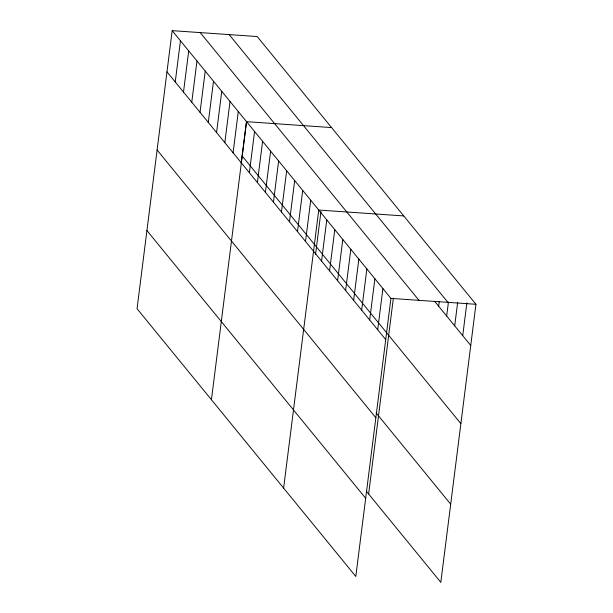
<?xml version="1.0" encoding="UTF-8"?>
<svg xmlns="http://www.w3.org/2000/svg" width="613" height="613" viewBox="0 0 613 613"><rect width="100%" height="100%" fill="white"/><g stroke="black" fill="none" stroke-linecap="round" stroke-linejoin="round"><path stroke-width="0.92" d="M172.184 30.65L137.051 308.707L355.801 576.458L390.925 298.393L172.184 30.65L257.199 36.542L475.949 304.293L440.816 582.35L366.344 491.189M175.241 81.958L180.444 40.764M183.502 92.073L188.712 50.879M191.769 102.195L196.972 60.993M200.03 112.309L205.232 71.108M208.297 122.424L213.5 81.222M216.558 132.538L221.76 91.337M224.825 142.653L230.028 101.451M233.086 152.767L238.288 111.566M241.177 163.395L246.472 121.474M211.431 399.745L246.556 121.681L331.572 127.581M249.368 172.697L254.579 131.504M257.391 182.513L262.594 141.319M265.414 192.329L270.617 151.135M273.436 202.152L278.639 160.951M281.451 211.968L286.662 170.766M289.474 221.783L294.677 180.59M297.497 231.599L302.699 190.405M305.519 241.415L310.722 200.221M283.612 488.101L318.745 210.037L403.76 215.937M315.549 254.433L320.959 211.577M321.557 261.054L326.76 219.86M329.579 270.869L334.782 229.676M337.602 280.685L342.805 239.491M345.617 290.508L350.828 249.307M353.64 300.324L358.843 259.123M361.662 310.14L366.865 268.946M369.685 319.955L374.888 278.762M377.7 329.771L382.91 288.577M368.635 493.994L393.385 298.071M438.655 306.216L439.253 301.535M446.678 316.032L448.455 301.987M454.7 325.855L457.658 302.447M462.723 335.671L466.861 302.899M390.925 298.393L475.949 304.293M229.147 34.596L447.888 302.347M434.648 301.312L470.738 345.487M200.236 32.596L418.985 300.339M242.12 155.909L460.869 423.652M166.974 71.844L385.723 339.594M376.213 413.024L450.693 504.185M157.104 150.009L375.846 417.76M146.928 230.542L365.677 498.292"/></g></svg>
